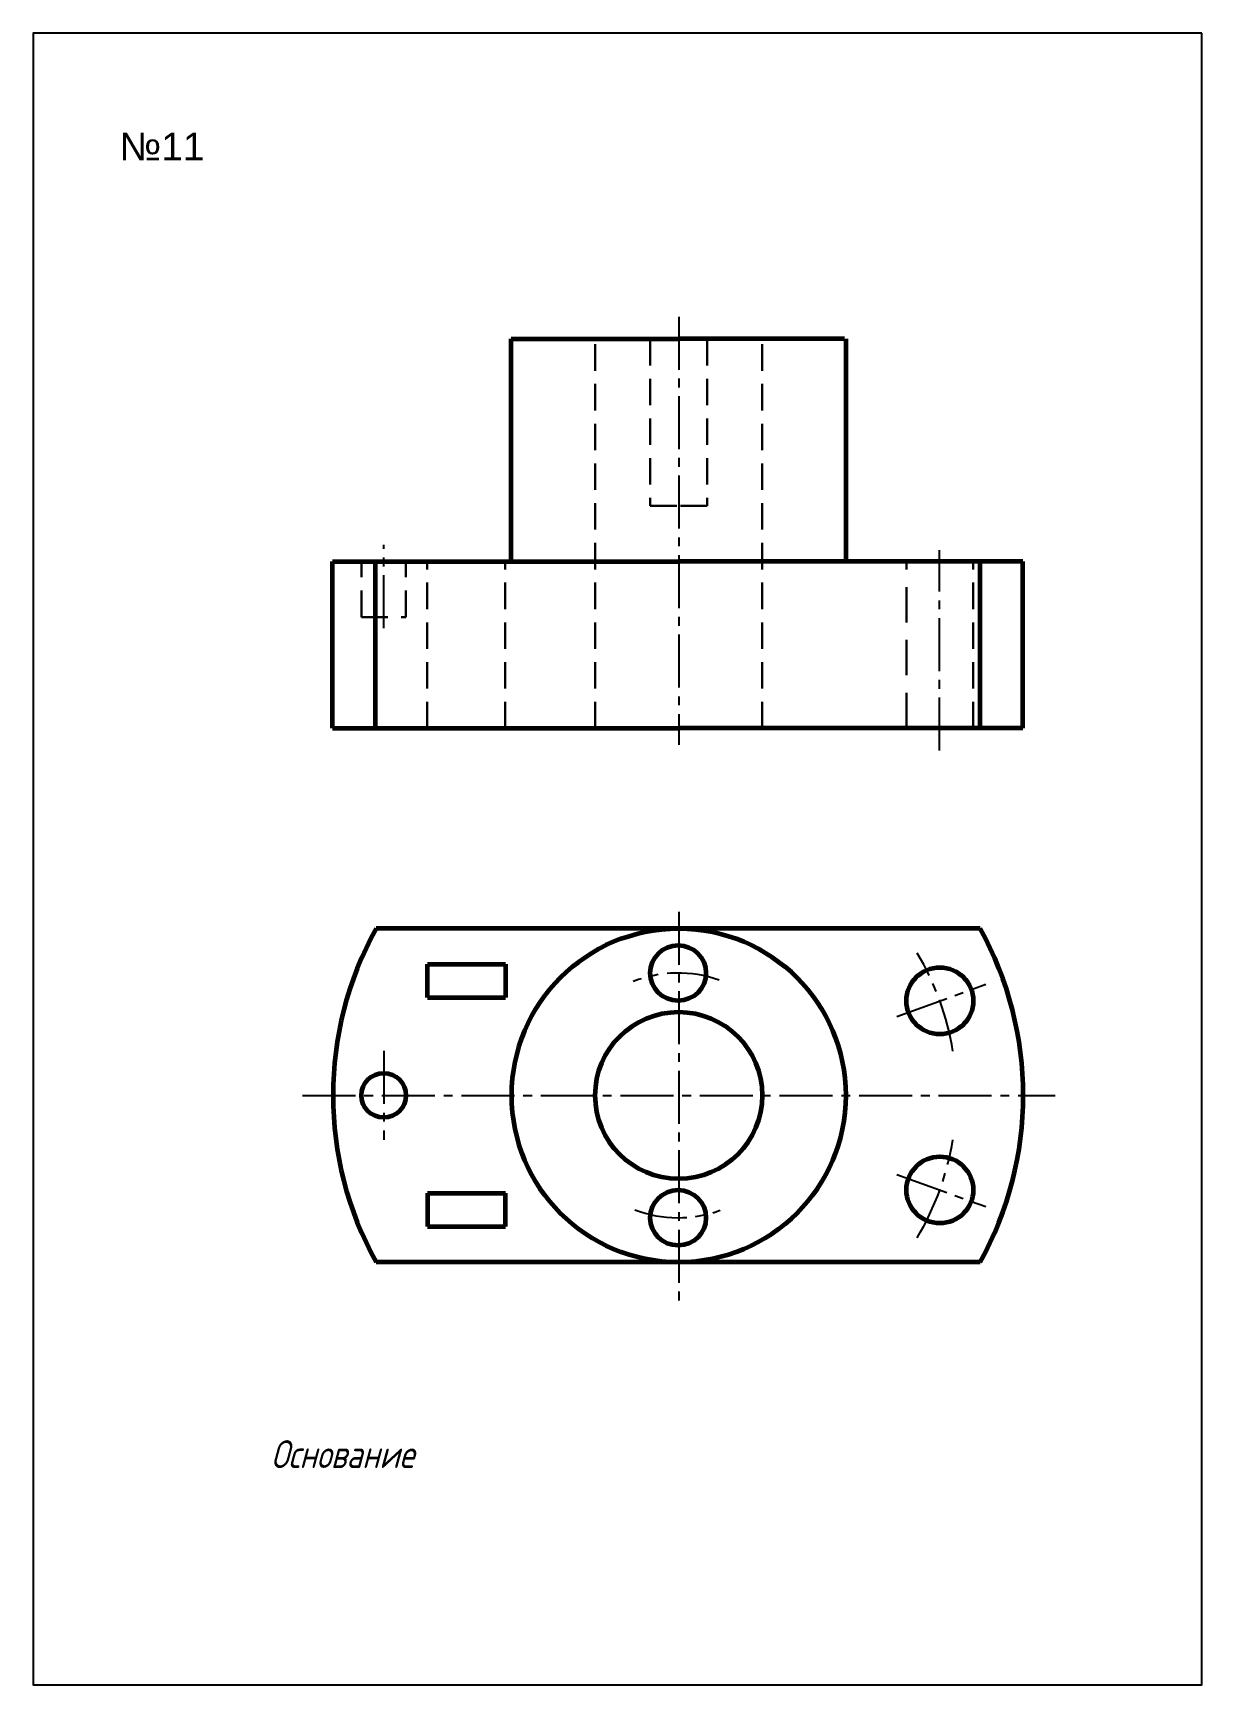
# Model space of a CAD drawing. Header units: millimetres. Extents: x 0 to 210, y 0 to 297.
import ezdxf

# ---------------------------------------------------------------- set-up
doc = ezdxf.new("R2010")
doc.units = ezdxf.units.MM
doc.header["$LTSCALE"] = 0.5
doc.linetypes.add('CENTER2', pattern=[28.575, 19.05, -3.175, 3.175, -3.175])
doc.linetypes.add('DASHED2', pattern=[9.525, 6.35, -3.175])
doc.layers.get('0').update_dxf_attribs({"linetype": 'CONTINUOUS'})
doc.layers.get('Defpoints').update_dxf_attribs({"linetype": 'CONTINUOUS'})
doc.styles.get("Standard").update_dxf_attribs({"font": 'isocpeur.ttf', "width": 0.8, "oblique": 15})
doc.styles.add('АРИАЛ-5(1)', font='ARIAL.TTF', dxfattribs={"height": 5})

msp = doc.modelspace()

# ---------------------------------------------------------------- linework, layer by layer
at = {"color": 7, "linetype": 'CENTER2'}
for p, q in [((116, 246), (116, 169)), ((63, 190), (63, 205)), ((162.88, 168), (162.88, 204)), ((116, 139), (116, 69)), ((155.18, 120.21), (171.18, 125.99)), ((63, 114), (63, 98)), ((48.38, 106), (183.62, 106)), ((155.18, 91.79), (171.18, 86.01))]:
    msp.add_line(p, q, dxfattribs=at)
at = {"color": 7, "lineweight": 60, "ltscale": 0.5}
for p, q in [((85.92, 242), (115.81, 242)), ((85.92, 202), (85.92, 242)), ((145.77, 242.05), (115.89, 242)), ((146.08, 202), (146.08, 242)), ((53.81, 172), (53.81, 202)), ((53.81, 202), (115.81, 202)), ((61.55, 172), (61.55, 202)), ((177.81, 202), (115.95, 202)), ((170.14, 172), (170.14, 202)), ((177.81, 172), (177.81, 202)), ((53.81, 172), (115.81, 172)), ((177.81, 172), (116, 172)), ((170.14, 136), (61.63, 136)), ((70.89, 123.6), (70.89, 129.6)), ((70.89, 129.6), (84.89, 129.6)), ((84.89, 129.6), (84.89, 123.6)), ((70.89, 123.6), (84.89, 123.6)), ((70.89, 88.4), (70.89, 82.4)), ((70.89, 88.4), (84.89, 88.4)), ((84.89, 82.4), (84.89, 88.4)), ((70.89, 82.4), (84.89, 82.4)), ((170.14, 76), (61.63, 76))]:
    msp.add_line(p, q, dxfattribs=at)
at = {"color": 7, "linetype": 'DASHED2', "lineweight": 30, "ltscale": 1.5}
for p, q in [((101, 172), (101, 242)), ((110.89, 242), (110.89, 212)), ((121.11, 242), (121.11, 212)), ((131, 172), (131, 242)), ((110.89, 212), (116, 212)), ((121.11, 212), (116, 212)), ((59, 192), (59, 202)), ((67, 192), (67, 202)), ((70.81, 172), (70.81, 202)), ((84.81, 172), (84.81, 202)), ((168.91, 172), (168.91, 202)), ((59, 192), (67, 192))]:
    msp.add_line(p, q, dxfattribs=at)
at = {"color": 1, "linetype": 'Continuous', "lineweight": -3}
for p, q in [((85.92, 202), (85.92, 202)), ((145.84, 202.05), (145.84, 202.05))]:
    msp.add_line(p, q, dxfattribs=at)
at = {"color": 7, "linetype": 'DASHED2', "lineweight": 30, "ltscale": 2}
msp.add_line((156.91, 172), (156.91, 202), dxfattribs=at)
at = {"color": 7, "lineweight": 60, "ltscale": 0.5}
for centre, radius in [((116, 106), 30), ((115.89, 128), 5), ((162.91, 123), 6), ((116, 106), 15), ((63, 106), 4), ((162.91, 89), 6), ((115.89, 84), 5)]:
    msp.add_circle(centre, radius, dxfattribs=at)
for start, end in [(151.0615, 208.9385), (331.0615, 28.9385)]:
    msp.add_arc((115.89, 106), 62, start, end, dxfattribs=at)
at = {"color": 7, "linetype": 'CENTER2'}
for radius, start, end in [(50, 9.1656, 30.7739), (22, 70.3823, 111.5163), (50, 329.2261, 350.8344), (22, 249.2512, 290.0803)]:
    msp.add_arc((115.89, 106), radius, start, end, dxfattribs=at)
at = {"layer": 'Defpoints'}
msp.add_lwpolyline([(210, 297), (0, 297), (0, 0), (210, 0)], close=True, dxfattribs=at)

# ---------------------------------------------------------------- texts
at = {"color": 7, "linetype": 'Continuous', "lineweight": -3, "style": 'АРИАЛ-5(1)'}
msp.add_text('№11', height=5, dxfattribs=at).set_placement((15.53, 274.09))
at = {"oblique": 15, "width": 0.8}
msp.add_text('Основание', height=5, dxfattribs=at).set_placement((42.73, 39))

doc.saveas('drawing.dxf')
